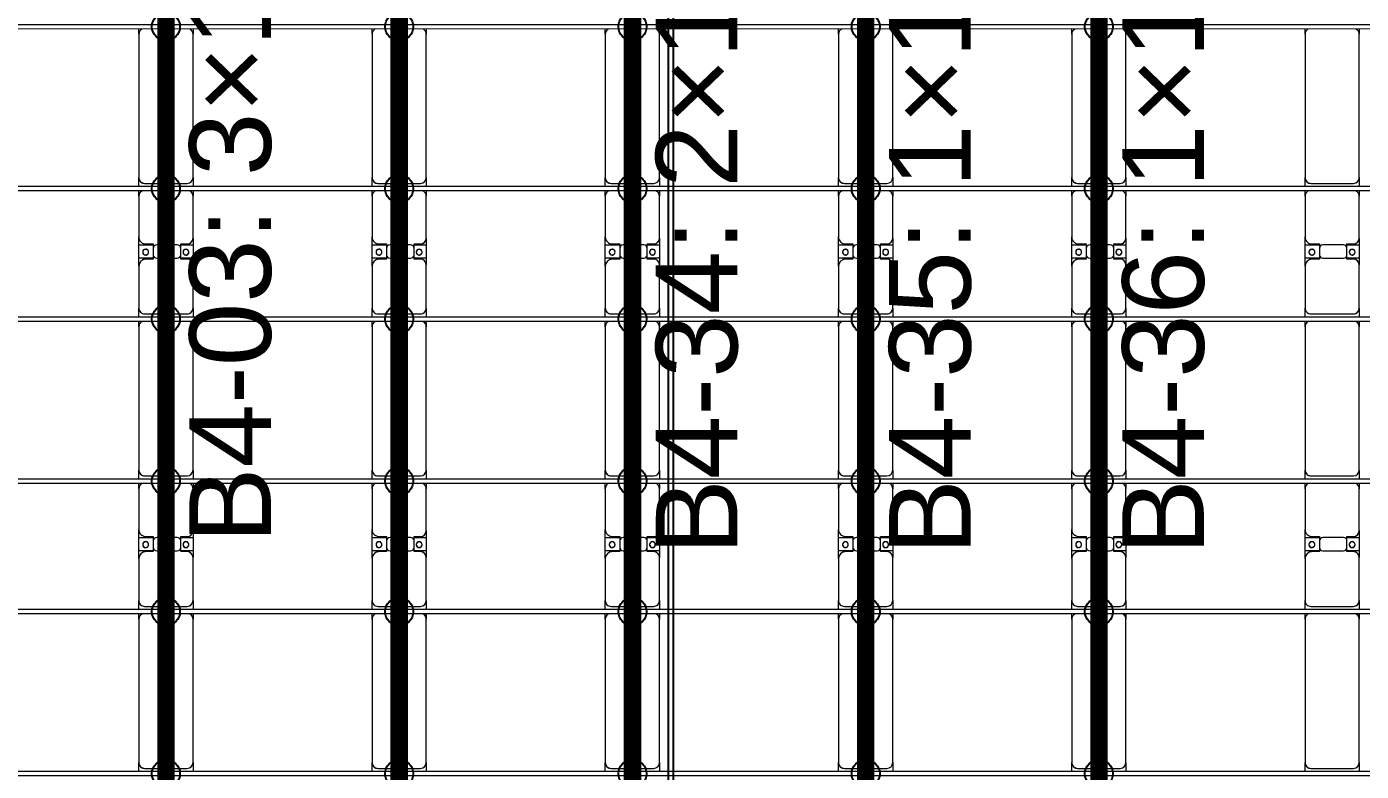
# Model space of a CAD drawing. Header units: millimetres. Extents: x -178706 to 107777, y -87310 to 933.
# Drawn here: x -166085 to -154641, y -76631 to -70241 of the extents above; entities that cross this region are included whole.
import ezdxf

# ---------------------------------------------------------------- set-up
doc = ezdxf.new("R2010")
doc.units = ezdxf.units.MM
doc.layers.add('A-GENM', color=13, linetype='Continuous', lineweight=9)
doc.layers.add('S-BEAM', color=12, linetype='Continuous', lineweight=9)
doc.layers.add('GC-GHI CHU', color=2, linetype='Continuous')
doc.layers.add('GC-HOP 40x60 GIA CUONG', color=1, linetype='Continuous')
doc.styles.add('GC_VN', font='arial.ttf')

# ---------------------------------------------------------------- blocks, each defined once
blk = doc.blocks.new('Dai phao do pin - DẢI PHAO ĐỠ PIN-V3-BỐ TRÍ KHUNG KẾT CẤU BÈ PIN 04')
at = {"layer": 'A-GENM', "color": 7}
for p, q in [((-695, 242), (-620, 242)), ((610, 242), (-620, 242)), ((610, 242), (655, 242)), ((695, 242), (770, 242)), ((1130, 242), (770, 242)), ((1130, 242), (1312, 242)), ((1198, 242), (1380, 242)), ((1198, 118), (1198, 242)), ((1312, 242), (1312, 118)), ((1730, 242), (1380, 242)), ((1730, 242), (1775, 242)), ((1815, 242), (1890, 242)), ((3120, 242), (1890, 242)), ((3120, 242), (3165, 242)), ((3205, 242), (3280, 242)), ((3640, 242), (3280, 242)), ((3640, 242), (3822, 242)), ((3708, 242), (3890, 242)), ((3708, 118), (3708, 242)), ((3822, 242), (3822, 118)), ((4240, 242), (3890, 242)), ((4240, 242), (4285, 242)), ((4325, 242), (4400, 242)), ((5630, 242), (4400, 242)), ((5630, 242), (5675, 242)), ((-670, 192), (-670, -173)), ((720, 192), (720, -173)), ((1190, 118), (1190, 182)), ((1282, 118), (1190, 118)), ((1320, 118), (1228, 118)), ((1320, 182), (1320, 118)), ((1840, 192), (1840, -173)), ((3230, 192), (3230, -173)), ((3700, 118), (3700, 182)), ((3792, 118), (3700, 118)), ((3830, 118), (3738, 118)), ((3830, 182), (3830, 118)), ((4350, 192), (4350, -173)), ((1198, 88), (1198, -88)), ((1312, -88), (1312, 88)), ((3708, 88), (3708, -88)), ((3822, -88), (3822, 88)), ((-620, -223), (-695, -223)), ((-620, -223), (610, -223)), ((655, -223), (610, -223)), ((770, -223), (695, -223)), ((770, -223), (1140, -223)), ((1312, -223), (1140, -223)), ((1190, -173), (1190, -118)), ((1190, -118), (1282, -118)), ((1198, -223), (1198, -118)), ((1370, -223), (1198, -223)), ((1228, -118), (1320, -118)), ((1312, -118), (1312, -223)), ((1320, -118), (1320, -173)), ((1370, -223), (1730, -223)), ((1775, -223), (1730, -223)), ((1890, -223), (1815, -223)), ((1890, -223), (3120, -223)), ((3165, -223), (3120, -223)), ((3280, -223), (3205, -223)), ((3280, -223), (3650, -223)), ((3822, -223), (3650, -223)), ((3700, -173), (3700, -118)), ((3700, -118), (3792, -118)), ((3708, -223), (3708, -118)), ((3880, -223), (3708, -223)), ((3738, -118), (3830, -118)), ((3822, -118), (3822, -223)), ((3830, -118), (3830, -173)), ((3880, -223), (4240, -223)), ((4285, -223), (4240, -223)), ((4400, -223), (4325, -223)), ((4400, -223), (5630, -223)), ((5675, -223), (5630, -223))]:
    blk.add_line(p, q, dxfattribs=at)
for centre, radius, start, end in [((-620, 192), 50, 90, 180), ((-620, 192), 50, 105, 180), ((610, 192), 50, 30, 90), ((610, 192), 50, 30, 90), ((770, 192), 50, 90, 180), ((1130, 182), 60, 360, 90), ((1380, 182), 60, 90, 180), ((1730, 192), 50, 30, 90), ((1890, 192), 50, 90, 180), ((1890, 192), 50, 105, 180), ((3120, 192), 50, 30, 90), ((3120, 192), 50, 30, 90), ((3280, 192), 50, 90, 180), ((3640, 182), 60, 360, 90), ((3890, 182), 60, 90, 180), ((4240, 192), 50, 30, 90), ((4400, 192), 50, 90, 180), ((4400, 192), 50, 105, 180), ((5630, 192), 50, 30, 90), ((5630, 192), 50, 30, 90), ((770, 192), 50, 135, 180), ((1130, 182), 60, 360, 30), ((1228, 88), 30, 90, 180), ((1249, 183), 25, 0, 180), ((1249, 183), 25, 180, 0), ((1251, 183), 25, 0, 180), ((1251, 183), 25, 180, 0), ((1282, 88), 30, 360, 90), ((1380, 182), 60, 150, 180), ((1730, 192), 50, 30, 45), ((3280, 192), 50, 135, 180), ((3640, 182), 60, 360, 30), ((3738, 88), 30, 90, 180), ((3759, 183), 25, 360, 180), ((3759, 183), 25, 180, 0), ((3761, 183), 25, 0, 180), ((3761, 183), 25, 180, 0), ((3792, 88), 30, 360, 90), ((3890, 182), 60, 150, 180), ((4240, 192), 50, 30, 45), ((1228, -88), 30, 180, 270), ((1282, -88), 30, 270, 360), ((3738, -88), 30, 180, 270), ((3792, -88), 30, 270, 360), ((-620, -173), 50, 180, 270), ((-620, -173), 50, 180, 270), ((610, -173), 50, 270, 330), ((610, -173), 50, 285.7949, 330), ((770, -173), 50, 180, 270), ((770, -173), 50, 180, 225), ((1140, -173), 50, 270, 360), ((1140, -173), 50, 315, 360), ((1249, -162), 25, 360, 180), ((1249, -162), 25, 180, 360), ((1251, -162), 25, 0, 180), ((1251, -162), 25, 180, 0), ((1370, -173), 50, 180, 270), ((1370, -173), 50, 180, 225), ((1730, -173), 50, 270, 330), ((1730, -173), 50, 315, 330), ((1890, -173), 50, 180, 270), ((1890, -173), 50, 180, 270), ((3120, -173), 50, 270, 330), ((3120, -173), 50, 285, 330), ((3280, -173), 50, 180, 270), ((3280, -173), 50, 180, 225), ((3650, -173), 50, 270, 360), ((3650, -173), 50, 315, 360), ((3759, -162), 25, 0, 180), ((3759, -162), 25, 180, 0), ((3761, -162), 25, 0, 180), ((3761, -162), 25, 180, 360), ((3880, -173), 50, 180, 270), ((3880, -173), 50, 180, 225), ((4240, -173), 50, 270, 330), ((4240, -173), 50, 315, 330), ((4400, -173), 50, 180, 270), ((4400, -173), 50, 180, 270), ((5630, -173), 50, 270, 330), ((5630, -173), 50, 285, 330)]:
    blk.add_arc(centre, radius, start, end, dxfattribs=at)
blk = doc.blocks.new('Dai phao do pin - DẢI PHAO ĐỠ PIN-V4-BỐ TRÍ KHUNG KẾT CẤU BÈ PIN 04')
at = {"layer": 'A-GENM', "color": 7}
for p, q in [((-695, 242), (-620, 242)), ((610, 242), (-620, 242)), ((610, 242), (655, 242)), ((695, 242), (770, 242)), ((1130, 242), (770, 242)), ((1130, 242), (1312, 242)), ((1198, 242), (1380, 242)), ((1198, 118), (1198, 242)), ((1312, 242), (1312, 118)), ((1730, 242), (1380, 242)), ((1730, 242), (1775, 242)), ((1815, 242), (1890, 242)), ((3120, 242), (1890, 242)), ((3120, 242), (3165, 242)), ((3205, 242), (3280, 242)), ((3640, 242), (3280, 242)), ((3640, 242), (3822, 242)), ((3708, 242), (3890, 242)), ((3708, 118), (3708, 242)), ((3822, 242), (3822, 118)), ((4240, 242), (3890, 242)), ((4240, 242), (4285, 242)), ((4325, 242), (4400, 242)), ((5630, 242), (4400, 242)), ((5630, 242), (5675, 242)), ((-670, 192), (-670, -173)), ((720, 192), (720, -173)), ((1190, 118), (1190, 182)), ((1282, 118), (1190, 118)), ((1320, 118), (1228, 118)), ((1320, 182), (1320, 118)), ((1840, 192), (1840, -173)), ((3230, 192), (3230, -173)), ((3700, 118), (3700, 182)), ((3792, 118), (3700, 118)), ((3830, 118), (3738, 118)), ((3830, 182), (3830, 118)), ((4350, 192), (4350, -173)), ((1198, 88), (1198, -88)), ((1312, -88), (1312, 88)), ((3708, 88), (3708, -88)), ((3822, -88), (3822, 88)), ((-620, -223), (-695, -223)), ((-620, -223), (610, -223)), ((655, -223), (610, -223)), ((770, -223), (695, -223)), ((770, -223), (1140, -223)), ((1312, -223), (1140, -223)), ((1190, -173), (1190, -118)), ((1190, -118), (1282, -118)), ((1198, -223), (1198, -118)), ((1370, -223), (1198, -223)), ((1228, -118), (1320, -118)), ((1312, -118), (1312, -223)), ((1320, -118), (1320, -173)), ((1370, -223), (1730, -223)), ((1775, -223), (1730, -223)), ((1890, -223), (1815, -223)), ((1890, -223), (3120, -223)), ((3165, -223), (3120, -223)), ((3280, -223), (3205, -223)), ((3280, -223), (3650, -223)), ((3822, -223), (3650, -223)), ((3700, -173), (3700, -118)), ((3700, -118), (3792, -118)), ((3708, -223), (3708, -118)), ((3880, -223), (3708, -223)), ((3738, -118), (3830, -118)), ((3822, -118), (3822, -223)), ((3830, -118), (3830, -173)), ((3880, -223), (4240, -223)), ((4285, -223), (4240, -223)), ((4400, -223), (4325, -223)), ((4400, -223), (5630, -223)), ((5675, -223), (5630, -223))]:
    blk.add_line(p, q, dxfattribs=at)
for centre, radius, start, end in [((-620, 192), 50, 90, 180), ((-620, 192), 50, 105, 180), ((610, 192), 50, 30, 90), ((610, 192), 50, 30, 90), ((770, 192), 50, 90, 180), ((1130, 182), 60, 360, 90), ((1380, 182), 60, 90, 180), ((1730, 192), 50, 30, 90), ((1890, 192), 50, 90, 180), ((1890, 192), 50, 105, 180), ((3120, 192), 50, 30, 90), ((3120, 192), 50, 30, 90), ((3280, 192), 50, 90, 180), ((3640, 182), 60, 360, 90), ((3890, 182), 60, 90, 180), ((4240, 192), 50, 30, 90), ((4400, 192), 50, 90, 180), ((4400, 192), 50, 105, 180), ((5630, 192), 50, 30, 90), ((5630, 192), 50, 30, 90), ((770, 192), 50, 135, 180), ((1130, 182), 60, 360, 30), ((1228, 88), 30, 90, 180), ((1249, 183), 25, 0, 180), ((1249, 183), 25, 180, 0), ((1251, 183), 25, 0, 180), ((1251, 183), 25, 180, 0), ((1282, 88), 30, 360, 90), ((1380, 182), 60, 150, 180), ((1730, 192), 50, 30, 45), ((3280, 192), 50, 135, 180), ((3640, 182), 60, 360, 30), ((3738, 88), 30, 90, 180), ((3759, 183), 25, 360, 180), ((3759, 183), 25, 180, 0), ((3761, 183), 25, 0, 180), ((3761, 183), 25, 180, 0), ((3792, 88), 30, 360, 90), ((3890, 182), 60, 150, 180), ((4240, 192), 50, 30, 45), ((1228, -88), 30, 180, 270), ((1282, -88), 30, 270, 360), ((3738, -88), 30, 180, 270), ((3792, -88), 30, 270, 360), ((-620, -173), 50, 180, 270), ((-620, -173), 50, 180, 270), ((610, -173), 50, 270, 330), ((610, -173), 50, 285.7904, 330), ((770, -173), 50, 180, 270), ((770, -173), 50, 180, 225), ((1140, -173), 50, 270, 360), ((1140, -173), 50, 315, 360), ((1249, -162), 25, 360, 180), ((1249, -162), 25, 180, 360), ((1251, -162), 25, 0, 180), ((1251, -162), 25, 180, 0), ((1370, -173), 50, 180, 270), ((1370, -173), 50, 180, 225), ((1730, -173), 50, 270, 330), ((1730, -173), 50, 315, 330), ((1890, -173), 50, 180, 270), ((1890, -173), 50, 180, 270), ((3120, -173), 50, 270, 330), ((3120, -173), 50, 285, 330), ((3280, -173), 50, 180, 270), ((3280, -173), 50, 180, 225), ((3650, -173), 50, 270, 360), ((3650, -173), 50, 315, 360), ((3759, -162), 25, 0, 180), ((3759, -162), 25, 180, 0), ((3761, -162), 25, 0, 180), ((3761, -162), 25, 180, 360), ((3880, -173), 50, 180, 270), ((3880, -173), 50, 180, 225), ((4240, -173), 50, 270, 330), ((4240, -173), 50, 315, 330), ((4400, -173), 50, 180, 270), ((4400, -173), 50, 180, 270), ((5630, -173), 50, 270, 330), ((5630, -173), 50, 285, 330)]:
    blk.add_arc(centre, radius, start, end, dxfattribs=at)
blk = doc.blocks.new('Dai phao do pin - DẢI PHAO ĐỠ PIN-V5-BỐ TRÍ KHUNG KẾT CẤU BÈ PIN 04')
at = {"layer": 'A-GENM', "color": 7}
for p, q in [((-695, 242), (-620, 242)), ((610, 242), (-620, 242)), ((610, 242), (655, 242)), ((695, 242), (770, 242)), ((1130, 242), (770, 242)), ((1130, 242), (1312, 242)), ((1198, 242), (1380, 242)), ((1198, 118), (1198, 242)), ((1312, 242), (1312, 118)), ((1730, 242), (1380, 242)), ((1730, 242), (1775, 242)), ((1815, 242), (1890, 242)), ((3120, 242), (1890, 242)), ((3120, 242), (3165, 242)), ((3205, 242), (3280, 242)), ((3640, 242), (3280, 242)), ((3640, 242), (3822, 242)), ((3708, 242), (3890, 242)), ((3708, 118), (3708, 242)), ((3822, 242), (3822, 118)), ((4240, 242), (3890, 242)), ((4240, 242), (4285, 242)), ((4325, 242), (4400, 242)), ((5630, 242), (4400, 242)), ((5630, 242), (5675, 242)), ((-670, 192), (-670, -173)), ((720, 192), (720, -173)), ((1190, 118), (1190, 182)), ((1282, 118), (1190, 118)), ((1320, 118), (1228, 118)), ((1320, 182), (1320, 118)), ((1840, 192), (1840, -173)), ((3230, 192), (3230, -173)), ((3700, 118), (3700, 182)), ((3792, 118), (3700, 118)), ((3830, 118), (3738, 118)), ((3830, 182), (3830, 118)), ((4350, 192), (4350, -173)), ((1198, 88), (1198, -88)), ((1312, -88), (1312, 88)), ((3708, 88), (3708, -88)), ((3822, -88), (3822, 88)), ((-620, -223), (-695, -223)), ((-620, -223), (610, -223)), ((655, -223), (610, -223)), ((770, -223), (695, -223)), ((770, -223), (1140, -223)), ((1312, -223), (1140, -223)), ((1190, -173), (1190, -118)), ((1190, -118), (1282, -118)), ((1198, -223), (1198, -118)), ((1370, -223), (1198, -223)), ((1228, -118), (1320, -118)), ((1312, -118), (1312, -223)), ((1320, -118), (1320, -173)), ((1370, -223), (1730, -223)), ((1775, -223), (1730, -223)), ((1890, -223), (1815, -223)), ((1890, -223), (3120, -223)), ((3165, -223), (3120, -223)), ((3280, -223), (3205, -223)), ((3280, -223), (3650, -223)), ((3822, -223), (3650, -223)), ((3700, -173), (3700, -118)), ((3700, -118), (3792, -118)), ((3708, -223), (3708, -118)), ((3880, -223), (3708, -223)), ((3738, -118), (3830, -118)), ((3822, -118), (3822, -223)), ((3830, -118), (3830, -173)), ((3880, -223), (4240, -223)), ((4285, -223), (4240, -223)), ((4400, -223), (4325, -223)), ((4400, -223), (5630, -223)), ((5675, -223), (5630, -223))]:
    blk.add_line(p, q, dxfattribs=at)
for centre, radius, start, end in [((-620, 192), 50, 90, 180), ((-620, 192), 50, 105, 180), ((610, 192), 50, 30, 90), ((610, 192), 50, 30, 90), ((770, 192), 50, 90, 180), ((1130, 182), 60, 360, 90), ((1380, 182), 60, 90, 180), ((1730, 192), 50, 30, 90), ((1890, 192), 50, 90, 180), ((1890, 192), 50, 105, 180), ((3120, 192), 50, 30, 90), ((3120, 192), 50, 30, 90), ((3280, 192), 50, 90, 180), ((3640, 182), 60, 360, 90), ((3890, 182), 60, 90, 180), ((4240, 192), 50, 30, 90), ((4400, 192), 50, 90, 180), ((4400, 192), 50, 105, 180), ((5630, 192), 50, 30, 90), ((5630, 192), 50, 30, 90), ((770, 192), 50, 135, 180), ((1130, 182), 60, 360, 30), ((1228, 88), 30, 90, 180), ((1249, 183), 25, 0, 180), ((1249, 183), 25, 180, 0), ((1251, 183), 25, 0, 180), ((1251, 183), 25, 180, 0), ((1282, 88), 30, 360, 90), ((1380, 182), 60, 150, 180), ((1730, 192), 50, 30, 45), ((3280, 192), 50, 135, 180), ((3640, 182), 60, 360, 30), ((3738, 88), 30, 90, 180), ((3759, 183), 25, 360, 180), ((3759, 183), 25, 180, 0), ((3761, 183), 25, 0, 180), ((3761, 183), 25, 180, 0), ((3792, 88), 30, 360, 90), ((3890, 182), 60, 150, 180), ((4240, 192), 50, 30, 45), ((1228, -88), 30, 180, 270), ((1282, -88), 30, 270, 360), ((3738, -88), 30, 180, 270), ((3792, -88), 30, 270, 360), ((-620, -173), 50, 180, 270), ((-620, -173), 50, 180, 270), ((610, -173), 50, 270, 330), ((610, -173), 50, 285.7859, 330), ((770, -173), 50, 180, 270), ((770, -173), 50, 180, 225), ((1140, -173), 50, 270, 360), ((1140, -173), 50, 315, 360), ((1249, -162), 25, 360, 180), ((1249, -162), 25, 180, 360), ((1251, -162), 25, 0, 180), ((1251, -162), 25, 180, 0), ((1370, -173), 50, 180, 270), ((1370, -173), 50, 180, 225), ((1730, -173), 50, 270, 330), ((1730, -173), 50, 315, 330), ((1890, -173), 50, 180, 270), ((1890, -173), 50, 180, 270), ((3120, -173), 50, 270, 330), ((3120, -173), 50, 285, 330), ((3280, -173), 50, 180, 270), ((3280, -173), 50, 180, 225), ((3650, -173), 50, 270, 360), ((3650, -173), 50, 315, 360), ((3759, -162), 25, 0, 180), ((3759, -162), 25, 180, 0), ((3761, -162), 25, 0, 180), ((3761, -162), 25, 180, 360), ((3880, -173), 50, 180, 270), ((3880, -173), 50, 180, 225), ((4240, -173), 50, 270, 330), ((4240, -173), 50, 315, 330), ((4400, -173), 50, 180, 270), ((4400, -173), 50, 180, 270), ((5630, -173), 50, 270, 330), ((5630, -173), 50, 285, 330)]:
    blk.add_arc(centre, radius, start, end, dxfattribs=at)
blk = doc.blocks.new('Dai phao do pin - DẢI PHAO ĐỠ PIN-V6-BỐ TRÍ KHUNG KẾT CẤU BÈ PIN 04')
at = {"layer": 'A-GENM', "color": 7}
for p, q in [((-695, 242), (-620, 242)), ((610, 242), (-620, 242)), ((610, 242), (655, 242)), ((695, 242), (770, 242)), ((1130, 242), (770, 242)), ((1130, 242), (1312, 242)), ((1198, 242), (1380, 242)), ((1198, 118), (1198, 242)), ((1312, 242), (1312, 118)), ((1730, 242), (1380, 242)), ((1730, 242), (1775, 242)), ((1815, 242), (1890, 242)), ((3120, 242), (1890, 242)), ((3120, 242), (3165, 242)), ((3205, 242), (3280, 242)), ((3640, 242), (3280, 242)), ((3640, 242), (3822, 242)), ((3708, 242), (3890, 242)), ((3708, 118), (3708, 242)), ((3822, 242), (3822, 118)), ((4240, 242), (3890, 242)), ((4240, 242), (4285, 242)), ((4325, 242), (4400, 242)), ((5630, 242), (4400, 242)), ((5630, 242), (5675, 242)), ((-670, 192), (-670, -173)), ((720, 192), (720, -173)), ((1190, 118), (1190, 182)), ((1282, 118), (1190, 118)), ((1320, 118), (1228, 118)), ((1320, 182), (1320, 118)), ((1840, 192), (1840, -173)), ((3230, 192), (3230, -173)), ((3700, 118), (3700, 182)), ((3792, 118), (3700, 118)), ((3830, 118), (3738, 118)), ((3830, 182), (3830, 118)), ((4350, 192), (4350, -173)), ((1198, 88), (1198, -88)), ((1312, -88), (1312, 88)), ((3708, 88), (3708, -88)), ((3822, -88), (3822, 88)), ((-620, -223), (-695, -223)), ((-620, -223), (610, -223)), ((655, -223), (610, -223)), ((770, -223), (695, -223)), ((770, -223), (1140, -223)), ((1312, -223), (1140, -223)), ((1190, -173), (1190, -118)), ((1190, -118), (1282, -118)), ((1198, -223), (1198, -118)), ((1370, -223), (1198, -223)), ((1228, -118), (1320, -118)), ((1312, -118), (1312, -223)), ((1320, -118), (1320, -173)), ((1370, -223), (1730, -223)), ((1775, -223), (1730, -223)), ((1890, -223), (1815, -223)), ((1890, -223), (3120, -223)), ((3165, -223), (3120, -223)), ((3280, -223), (3205, -223)), ((3280, -223), (3650, -223)), ((3822, -223), (3650, -223)), ((3700, -173), (3700, -118)), ((3700, -118), (3792, -118)), ((3708, -223), (3708, -118)), ((3880, -223), (3708, -223)), ((3738, -118), (3830, -118)), ((3822, -118), (3822, -223)), ((3830, -118), (3830, -173)), ((3880, -223), (4240, -223)), ((4285, -223), (4240, -223)), ((4400, -223), (4325, -223)), ((4400, -223), (5630, -223)), ((5675, -223), (5630, -223))]:
    blk.add_line(p, q, dxfattribs=at)
for centre, radius, start, end in [((-620, 192), 50, 90, 180), ((-620, 192), 50, 105, 180), ((610, 192), 50, 30, 90), ((610, 192), 50, 30, 90), ((770, 192), 50, 90, 180), ((1130, 182), 60, 360, 90), ((1380, 182), 60, 90, 180), ((1730, 192), 50, 30, 90), ((1890, 192), 50, 90, 180), ((1890, 192), 50, 105, 180), ((3120, 192), 50, 30, 90), ((3120, 192), 50, 30, 90), ((3280, 192), 50, 90, 180), ((3640, 182), 60, 360, 90), ((3890, 182), 60, 90, 180), ((4240, 192), 50, 30, 90), ((4400, 192), 50, 90, 180), ((4400, 192), 50, 105, 180), ((5630, 192), 50, 30, 90), ((5630, 192), 50, 30, 90), ((770, 192), 50, 135, 180), ((1130, 182), 60, 360, 30), ((1228, 88), 30, 90, 180), ((1249, 183), 25, 0, 180), ((1249, 183), 25, 180, 0), ((1251, 183), 25, 0, 180), ((1251, 183), 25, 180, 0), ((1282, 88), 30, 360, 90), ((1380, 182), 60, 150, 180), ((1730, 192), 50, 30, 45), ((3280, 192), 50, 135, 180), ((3640, 182), 60, 360, 30), ((3738, 88), 30, 90, 180), ((3759, 183), 25, 360, 180), ((3759, 183), 25, 180, 0), ((3761, 183), 25, 0, 180), ((3761, 183), 25, 180, 0), ((3792, 88), 30, 360, 90), ((3890, 182), 60, 150, 180), ((4240, 192), 50, 30, 45), ((1228, -88), 30, 180, 270), ((1282, -88), 30, 270, 360), ((3738, -88), 30, 180, 270), ((3792, -88), 30, 270, 360), ((-620, -173), 50, 180, 270), ((-620, -173), 50, 180, 270), ((610, -173), 50, 270, 330), ((610, -173), 50, 285.7813, 330), ((770, -173), 50, 180, 270), ((770, -173), 50, 180, 225), ((1140, -173), 50, 270, 360), ((1140, -173), 50, 315, 360), ((1249, -162), 25, 360, 180), ((1249, -162), 25, 180, 360), ((1251, -162), 25, 0, 180), ((1251, -162), 25, 180, 0), ((1370, -173), 50, 180, 270), ((1370, -173), 50, 180, 225), ((1730, -173), 50, 270, 330), ((1730, -173), 50, 315, 330), ((1890, -173), 50, 180, 270), ((1890, -173), 50, 180, 270), ((3120, -173), 50, 270, 330), ((3120, -173), 50, 285, 330), ((3280, -173), 50, 180, 270), ((3280, -173), 50, 180, 225), ((3650, -173), 50, 270, 360), ((3650, -173), 50, 315, 360), ((3759, -162), 25, 0, 180), ((3759, -162), 25, 180, 0), ((3761, -162), 25, 0, 180), ((3761, -162), 25, 180, 360), ((3880, -173), 50, 180, 270), ((3880, -173), 50, 180, 225), ((4240, -173), 50, 270, 330), ((4240, -173), 50, 315, 330), ((4400, -173), 50, 180, 270), ((4400, -173), 50, 180, 270), ((5630, -173), 50, 270, 330), ((5630, -173), 50, 285, 330)]:
    blk.add_arc(centre, radius, start, end, dxfattribs=at)
blk = doc.blocks.new('Dai phao do pin - DẢI PHAO ĐỠ PIN-V7-BỐ TRÍ KHUNG KẾT CẤU BÈ PIN 04')
at = {"layer": 'A-GENM', "color": 7}
for p, q in [((-695, 242), (-620, 242)), ((610, 242), (-620, 242)), ((610, 242), (655, 242)), ((695, 242), (770, 242)), ((1130, 242), (770, 242)), ((1130, 242), (1312, 242)), ((1198, 242), (1380, 242)), ((1198, 118), (1198, 242)), ((1312, 242), (1312, 118)), ((1730, 242), (1380, 242)), ((1730, 242), (1775, 242)), ((1815, 242), (1890, 242)), ((3120, 242), (1890, 242)), ((3120, 242), (3165, 242)), ((3205, 242), (3280, 242)), ((3640, 242), (3280, 242)), ((3640, 242), (3822, 242)), ((3708, 242), (3890, 242)), ((3708, 118), (3708, 242)), ((3822, 242), (3822, 118)), ((4240, 242), (3890, 242)), ((4240, 242), (4285, 242)), ((4325, 242), (4400, 242)), ((5630, 242), (4400, 242)), ((5630, 242), (5675, 242)), ((-670, 192), (-670, -173)), ((720, 192), (720, -173)), ((1190, 118), (1190, 182)), ((1282, 118), (1190, 118)), ((1320, 118), (1228, 118)), ((1320, 182), (1320, 118)), ((1840, 192), (1840, -173)), ((3230, 192), (3230, -173)), ((3700, 118), (3700, 182)), ((3792, 118), (3700, 118)), ((3830, 118), (3738, 118)), ((3830, 182), (3830, 118)), ((4350, 192), (4350, -173)), ((1198, 88), (1198, -88)), ((1312, -88), (1312, 88)), ((3708, 88), (3708, -88)), ((3822, -88), (3822, 88)), ((-620, -223), (-695, -223)), ((-620, -223), (610, -223)), ((655, -223), (610, -223)), ((770, -223), (695, -223)), ((770, -223), (1140, -223)), ((1312, -223), (1140, -223)), ((1190, -173), (1190, -118)), ((1190, -118), (1282, -118)), ((1198, -223), (1198, -118)), ((1370, -223), (1198, -223)), ((1228, -118), (1320, -118)), ((1312, -118), (1312, -223)), ((1320, -118), (1320, -173)), ((1370, -223), (1730, -223)), ((1775, -223), (1730, -223)), ((1890, -223), (1815, -223)), ((1890, -223), (3120, -223)), ((3165, -223), (3120, -223)), ((3280, -223), (3205, -223)), ((3280, -223), (3650, -223)), ((3822, -223), (3650, -223)), ((3700, -173), (3700, -118)), ((3700, -118), (3792, -118)), ((3708, -223), (3708, -118)), ((3880, -223), (3708, -223)), ((3738, -118), (3830, -118)), ((3822, -118), (3822, -223)), ((3830, -118), (3830, -173)), ((3880, -223), (4240, -223)), ((4285, -223), (4240, -223)), ((4400, -223), (4325, -223)), ((4400, -223), (5630, -223)), ((5675, -223), (5630, -223))]:
    blk.add_line(p, q, dxfattribs=at)
for centre, radius, start, end in [((-620, 192), 50, 90, 180), ((-620, 192), 50, 105, 180), ((610, 192), 50, 30, 90), ((610, 192), 50, 30, 90), ((770, 192), 50, 90, 180), ((1130, 182), 60, 360, 90), ((1380, 182), 60, 90, 180), ((1730, 192), 50, 30, 90), ((1890, 192), 50, 90, 180), ((1890, 192), 50, 105, 180), ((3120, 192), 50, 30, 90), ((3120, 192), 50, 30, 90), ((3280, 192), 50, 90, 180), ((3640, 182), 60, 360, 90), ((3890, 182), 60, 90, 180), ((4240, 192), 50, 30, 90), ((4400, 192), 50, 90, 180), ((4400, 192), 50, 105, 180), ((5630, 192), 50, 30, 90), ((5630, 192), 50, 30, 90), ((770, 192), 50, 135, 180), ((1130, 182), 60, 360, 30), ((1228, 88), 30, 90, 180), ((1249, 183), 25, 0, 180), ((1249, 183), 25, 180, 0), ((1251, 183), 25, 0, 180), ((1251, 183), 25, 180, 0), ((1282, 88), 30, 360, 90), ((1380, 182), 60, 150, 180), ((1730, 192), 50, 30, 45), ((3280, 192), 50, 135, 180), ((3640, 182), 60, 360, 30), ((3738, 88), 30, 90, 180), ((3759, 183), 25, 360, 180), ((3759, 183), 25, 180, 0), ((3761, 183), 25, 0, 180), ((3761, 183), 25, 180, 0), ((3792, 88), 30, 360, 90), ((3890, 182), 60, 150, 180), ((4240, 192), 50, 30, 45), ((1228, -88), 30, 180, 270), ((1282, -88), 30, 270, 360), ((3738, -88), 30, 180, 270), ((3792, -88), 30, 270, 360), ((-620, -173), 50, 180, 270), ((-620, -173), 50, 180, 270), ((610, -173), 50, 270, 330), ((610, -173), 50, 285.7768, 330), ((770, -173), 50, 180, 270), ((770, -173), 50, 180, 225), ((1140, -173), 50, 270, 360), ((1140, -173), 50, 315, 360), ((1249, -162), 25, 360, 180), ((1249, -162), 25, 180, 360), ((1251, -162), 25, 0, 180), ((1251, -162), 25, 180, 0), ((1370, -173), 50, 180, 270), ((1370, -173), 50, 180, 225), ((1730, -173), 50, 270, 330), ((1730, -173), 50, 315, 330), ((1890, -173), 50, 180, 270), ((1890, -173), 50, 180, 270), ((3120, -173), 50, 270, 330), ((3120, -173), 50, 285, 330), ((3280, -173), 50, 180, 270), ((3280, -173), 50, 180, 225), ((3650, -173), 50, 270, 360), ((3650, -173), 50, 315, 360), ((3759, -162), 25, 0, 180), ((3759, -162), 25, 180, 0), ((3761, -162), 25, 0, 180), ((3761, -162), 25, 180, 360), ((3880, -173), 50, 180, 270), ((3880, -173), 50, 180, 225), ((4240, -173), 50, 270, 330), ((4240, -173), 50, 315, 330), ((4400, -173), 50, 180, 270), ((4400, -173), 50, 180, 270), ((5630, -173), 50, 270, 330), ((5630, -173), 50, 285, 330)]:
    blk.add_arc(centre, radius, start, end, dxfattribs=at)
blk = doc.blocks.new('Dai phao do pin - DẢI PHAO ĐỠ PIN-V8-BỐ TRÍ KHUNG KẾT CẤU BÈ PIN 04')
at = {"layer": 'A-GENM', "color": 7}
for p, q in [((-695, 242), (-620, 242)), ((610, 242), (-620, 242)), ((610, 242), (655, 242)), ((695, 242), (770, 242)), ((1130, 242), (770, 242)), ((1130, 242), (1312, 242)), ((1198, 242), (1380, 242)), ((1198, 118), (1198, 242)), ((1312, 242), (1312, 118)), ((1730, 242), (1380, 242)), ((1730, 242), (1775, 242)), ((1815, 242), (1890, 242)), ((3120, 242), (1890, 242)), ((3120, 242), (3165, 242)), ((3205, 242), (3280, 242)), ((3640, 242), (3280, 242)), ((3640, 242), (3822, 242)), ((3708, 242), (3890, 242)), ((3708, 118), (3708, 242)), ((3822, 242), (3822, 118)), ((4240, 242), (3890, 242)), ((4240, 242), (4285, 242)), ((4325, 242), (4400, 242)), ((5630, 242), (4400, 242)), ((5630, 242), (5675, 242)), ((-670, 192), (-670, -173)), ((720, 192), (720, -173)), ((1190, 118), (1190, 182)), ((1282, 118), (1190, 118)), ((1320, 118), (1228, 118)), ((1320, 182), (1320, 118)), ((1840, 192), (1840, -173)), ((3230, 192), (3230, -173)), ((3700, 118), (3700, 182)), ((3792, 118), (3700, 118)), ((3830, 118), (3738, 118)), ((3830, 182), (3830, 118)), ((4350, 192), (4350, -173)), ((1198, 88), (1198, -88)), ((1312, -88), (1312, 88)), ((3708, 88), (3708, -88)), ((3822, -88), (3822, 88)), ((-620, -223), (-695, -223)), ((-620, -223), (610, -223)), ((655, -223), (610, -223)), ((770, -223), (695, -223)), ((770, -223), (1140, -223)), ((1312, -223), (1140, -223)), ((1190, -173), (1190, -118)), ((1190, -118), (1282, -118)), ((1198, -223), (1198, -118)), ((1370, -223), (1198, -223)), ((1228, -118), (1320, -118)), ((1312, -118), (1312, -223)), ((1320, -118), (1320, -173)), ((1370, -223), (1730, -223)), ((1775, -223), (1730, -223)), ((1890, -223), (1815, -223)), ((1890, -223), (3120, -223)), ((3165, -223), (3120, -223)), ((3280, -223), (3205, -223)), ((3280, -223), (3650, -223)), ((3822, -223), (3650, -223)), ((3700, -173), (3700, -118)), ((3700, -118), (3792, -118)), ((3708, -223), (3708, -118)), ((3880, -223), (3708, -223)), ((3738, -118), (3830, -118)), ((3822, -118), (3822, -223)), ((3830, -118), (3830, -173)), ((3880, -223), (4240, -223)), ((4285, -223), (4240, -223)), ((4400, -223), (4325, -223)), ((4400, -223), (5630, -223)), ((5675, -223), (5630, -223))]:
    blk.add_line(p, q, dxfattribs=at)
for centre, radius, start, end in [((-620, 192), 50, 90, 180), ((-620, 192), 50, 105, 180), ((610, 192), 50, 30, 90), ((610, 192), 50, 30, 90), ((770, 192), 50, 90, 180), ((1130, 182), 60, 360, 90), ((1380, 182), 60, 90, 180), ((1730, 192), 50, 30, 90), ((1890, 192), 50, 90, 180), ((1890, 192), 50, 105, 180), ((3120, 192), 50, 30, 90), ((3120, 192), 50, 30, 90), ((3280, 192), 50, 90, 180), ((3640, 182), 60, 360, 90), ((3890, 182), 60, 90, 180), ((4240, 192), 50, 30, 90), ((4400, 192), 50, 90, 180), ((4400, 192), 50, 105, 180), ((5630, 192), 50, 30, 90), ((5630, 192), 50, 30, 90), ((770, 192), 50, 135, 180), ((1130, 182), 60, 360, 30), ((1228, 88), 30, 90, 180), ((1249, 183), 25, 0, 180), ((1249, 183), 25, 180, 0), ((1251, 183), 25, 0, 180), ((1251, 183), 25, 180, 0), ((1282, 88), 30, 360, 90), ((1380, 182), 60, 150, 180), ((1730, 192), 50, 30, 45), ((3280, 192), 50, 135, 180), ((3640, 182), 60, 360, 30), ((3738, 88), 30, 90, 180), ((3759, 183), 25, 360, 180), ((3759, 183), 25, 180, 0), ((3761, 183), 25, 0, 180), ((3761, 183), 25, 180, 0), ((3792, 88), 30, 360, 90), ((3890, 182), 60, 150, 180), ((4240, 192), 50, 30, 45), ((1228, -88), 30, 180, 270), ((1282, -88), 30, 270, 360), ((3738, -88), 30, 180, 270), ((3792, -88), 30, 270, 360), ((-620, -173), 50, 180, 270), ((-620, -173), 50, 180, 270), ((610, -173), 50, 270, 330), ((610, -173), 50, 285.7723, 330), ((770, -173), 50, 180, 270), ((770, -173), 50, 180, 225), ((1140, -173), 50, 270, 360), ((1140, -173), 50, 315, 360), ((1249, -162), 25, 360, 180), ((1249, -162), 25, 180, 360), ((1251, -162), 25, 0, 180), ((1251, -162), 25, 180, 0), ((1370, -173), 50, 180, 270), ((1370, -173), 50, 180, 225), ((1730, -173), 50, 270, 330), ((1730, -173), 50, 315, 330), ((1890, -173), 50, 180, 270), ((1890, -173), 50, 180, 270), ((3120, -173), 50, 270, 330), ((3120, -173), 50, 285, 330), ((3280, -173), 50, 180, 270), ((3280, -173), 50, 180, 225), ((3650, -173), 50, 270, 360), ((3650, -173), 50, 315, 360), ((3759, -162), 25, 0, 180), ((3759, -162), 25, 180, 0), ((3761, -162), 25, 0, 180), ((3761, -162), 25, 180, 360), ((3880, -173), 50, 180, 270), ((3880, -173), 50, 180, 225), ((4240, -173), 50, 270, 330), ((4240, -173), 50, 315, 330), ((4400, -173), 50, 180, 270), ((4400, -173), 50, 180, 270), ((5630, -173), 50, 270, 330), ((5630, -173), 50, 285, 330)]:
    blk.add_arc(centre, radius, start, end, dxfattribs=at)
blk = doc.blocks.new('Dầm C52 - Dầm C52-22346-BỐ TRÍ KHUNG KẾT CẤU BÈ PIN 04')
at = {"layer": 'S-BEAM', "color": 1}
for p, q in [((-87623, 20), (87623, 20)), ((87623, -20), (-87623, -20))]:
    blk.add_line(p, q, dxfattribs=at)
blk = doc.blocks.new('Dầm C52 - Hộp 40x60-15957-BỐ TRÍ KHUNG KẾT CẤU BÈ PIN 04')
at = {"layer": 'S-BEAM', "color": 3, "lineweight": 25}
for p, q in [((-37160, 20), (37160, 20)), ((37160, -20), (-37160, -20))]:
    blk.add_line(p, q, dxfattribs=at)
blk = doc.blocks.new('HOBANMONG_BEPIN 4_rvt-1-BỐ TRÍ KHUNG KẾT CẤU BÈ PIN 04')
at = {"layer": 'A-GENM', "color": 3, "lineweight": 25, "rotation": 90.00010434022407}
for name, p in [('Dai phao do pin - DẢI PHAO ĐỠ PIN-V3-BỐ TRÍ KHUNG KẾT CẤU BÈ PIN 04', (-164882, -75936)), ('Dai phao do pin - DẢI PHAO ĐỠ PIN-V4-BỐ TRÍ KHUNG KẾT CẤU BÈ PIN 04', (-162882, -75936)), ('Dai phao do pin - DẢI PHAO ĐỠ PIN-V5-BỐ TRÍ KHUNG KẾT CẤU BÈ PIN 04', (-160882, -75936)), ('Dai phao do pin - DẢI PHAO ĐỠ PIN-V6-BỐ TRÍ KHUNG KẾT CẤU BÈ PIN 04', (-158882, -75936)), ('Dai phao do pin - DẢI PHAO ĐỠ PIN-V7-BỐ TRÍ KHUNG KẾT CẤU BÈ PIN 04', (-156882, -75936)), ('Dai phao do pin - DẢI PHAO ĐỠ PIN-V8-BỐ TRÍ KHUNG KẾT CẤU BÈ PIN 04', (-154882, -75936))]:
    blk.add_blockref(name, p, dxfattribs=at)
at = {"layer": 'S-BEAM', "color": 3, "lineweight": 25}
for name, p, rotation in [('Dầm C52 - Hộp 40x60-15957-BỐ TRÍ KHUNG KẾT CẤU BÈ PIN 04', (-160562, -42627), 90.00010434022374), ('Dầm C52 - Dầm C52-22346-BỐ TRÍ KHUNG KẾT CẤU BÈ PIN 04', (-83812, -70241), 180.0001043386848), ('Dầm C52 - Dầm C52-22346-BỐ TRÍ KHUNG KẾT CẤU BÈ PIN 04', (-83809, -71631), 180.0001043386848), ('Dầm C52 - Dầm C52-22346-BỐ TRÍ KHUNG KẾT CẤU BÈ PIN 04', (-83805, -72751), 180.0001043386848), ('Dầm C52 - Dầm C52-22346-BỐ TRÍ KHUNG KẾT CẤU BÈ PIN 04', (-83802, -74141), 180.0001043386848), ('Dầm C52 - Dầm C52-22346-BỐ TRÍ KHUNG KẾT CẤU BÈ PIN 04', (-83799, -75261), 180.0001043386848), ('Dầm C52 - Dầm C52-22346-BỐ TRÍ KHUNG KẾT CẤU BÈ PIN 04', (-83795, -76651), 180.0001043386848)]:
    blk.add_blockref(name, p, dxfattribs=dict(at, rotation=rotation))

msp = doc.modelspace()

# ---------------------------------------------------------------- linework, layer by layer
at = {"layer": 'GC-HOP 40x60 GIA CUONG', "const_width": 150}
for points in [[(-164891, -79176), (-164891, -64176)], [(-160891, -79276), (-160891, -64276)], [(-158891, -79276), (-158891, -64276)], [(-156891, -79276), (-156891, -64276)], [(-162891, -79276), (-162891, -68164)]]:
    msp.add_lwpolyline(points, dxfattribs=at)
at = {"layer": 'GC-HOP 40x60 GIA CUONG'}
for centre in [(-164891, -70241), (-162891, -70241), (-160891, -70241), (-158891, -70241), (-156891, -70241), (-164891, -71631), (-162891, -71631), (-160891, -71631), (-158891, -71631), (-156891, -71631), (-164891, -72751), (-162891, -72751), (-160891, -72751), (-158891, -72751), (-156891, -72751), (-164891, -74141), (-162891, -74141), (-160891, -74141), (-158891, -74141), (-156891, -74141), (-164891, -75261), (-162891, -75261), (-160891, -75261), (-158891, -75261), (-156891, -75261), (-164891, -76651), (-162891, -76651), (-160891, -76651), (-158891, -76651), (-156891, -76651)]:
    msp.add_circle(centre, 120, dxfattribs=at)

# ---------------------------------------------------------------- block references
at = {"lineweight": 5}
msp.add_blockref('HOBANMONG_BEPIN 4_rvt-1-BỐ TRÍ KHUNG KẾT CẤU BÈ PIN 04', (0, 0), dxfattribs=at)

# ---------------------------------------------------------------- texts
at = {"layer": 'GC-GHI CHU', "style": 'GC_VN'}
for s, p in [('B4-03: 3×15,0 m', (-163991, -74676)), ('B4-34: 2×15,0 m', (-159991, -74776)), ('B4-35: 1×15,0 m', (-157991, -74776)), ('B4-36: 1×15,0 m', (-155991, -74776))]:
    msp.add_text(s, height=700, rotation=90, dxfattribs=at).set_placement(p)

doc.saveas('drawing.dxf')
